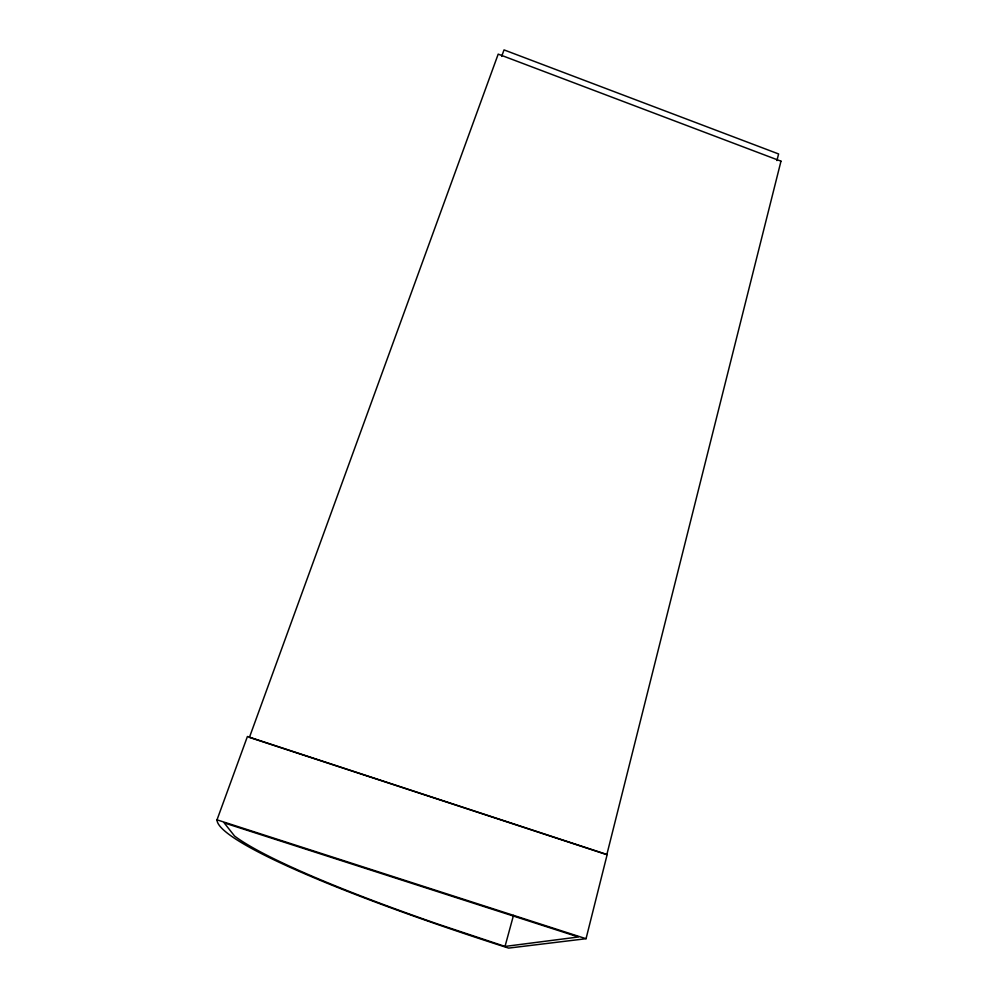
<?xml version="1.0" encoding="UTF-8"?>
<svg xmlns="http://www.w3.org/2000/svg" width="998" height="998" viewBox="0 0 998 998"><rect width="100%" height="100%" fill="white"/><g stroke="black" fill="none" stroke-linecap="round" stroke-linejoin="round"><path stroke-width="1.5" d="M586.038 938.719L607.158 854.562L247.417 736.512L217.015 819.845A403.504 43.064 16.4 0 0 508.643 948.1L586.038 938.719L217.015 819.845M776.931 160.566L778.602 153.954L504.027 49.9L501.67 56.387M505.013 946.428L578.428 936.985L224.151 822.876L234.58 836.05A396.218 42.24 16.4 0 0 437.66 924.011L505.013 946.428L513.496 915.353M780.985 161.177L606.821 854.675L249.425 737.397L498.202 54.129L780.985 161.177"/></g></svg>
